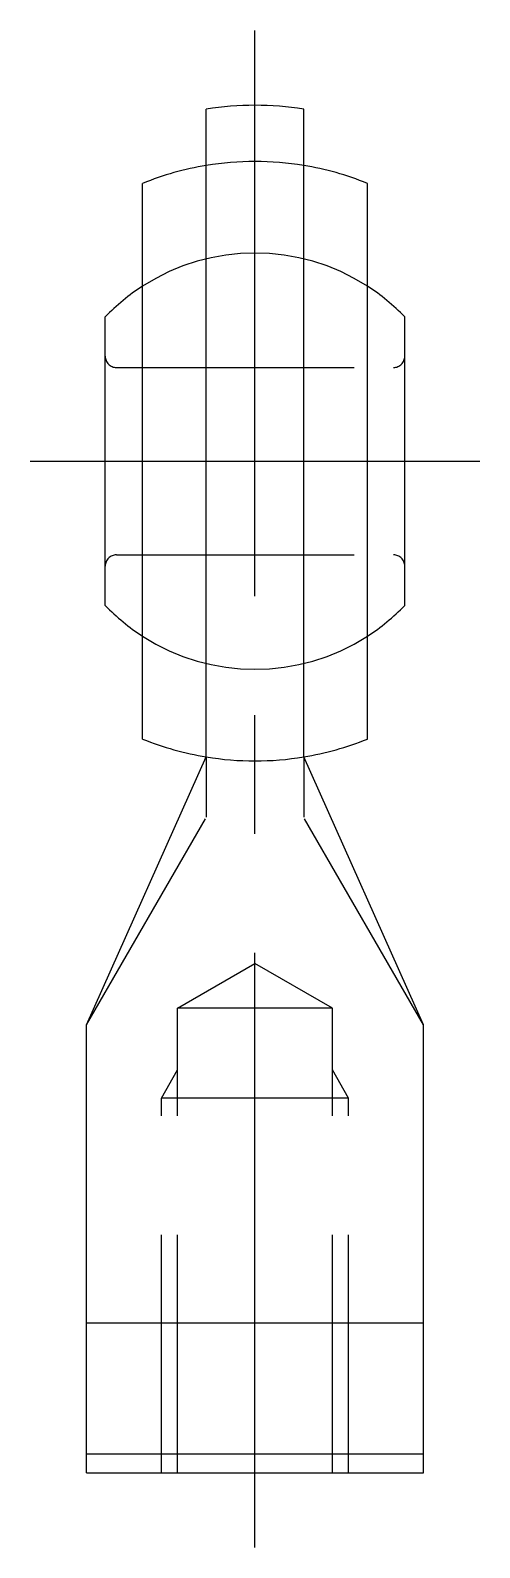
# Model space of a CAD drawing. Extents: x -2 to 75.5, y -8 to 57.
# Drawn here: x 63.5 to 75.5, y 16.52 to 57.02 of the extents above.
import ezdxf

# ---------------------------------------------------------------- set-up
doc = ezdxf.new("R2010")
doc.units = 0
doc.header["$LTSCALE"] = 0.5
doc.linetypes.add('CENTER', pattern=[50.8, 31.75, -6.35, 6.35, -6.35])
doc.linetypes.add('DASHED', pattern=[19.05, 12.7, -6.35])
doc.layers.get('0').update_dxf_attribs({"linetype": 'CONTINUOUS'})
doc.layers.add('CENTER', color=1, linetype='CENTER')

msp = doc.modelspace()

# ---------------------------------------------------------------- linework, layer by layer
at = {"color": 7, "linetype": 'CONTINUOUS'}
for p, q in [((68.2, 37.625), (68.2, 54.913)), ((70.8, 37.625), (70.8, 54.913)), ((66.5, 38.103), (66.5, 52.935)), ((72.5, 38.103), (72.5, 52.935)), ((65.5, 41.669), (65.5, 49.369)), ((73.5, 41.669), (73.5, 49.369)), ((65, 30.476), (68.2, 37.625)), ((74, 30.476), (70.8, 37.625)), ((65, 18.519), (65, 30.476)), ((74, 18.519), (74, 30.476)), ((65, 22.519), (74, 22.519)), ((65, 19.019), (74, 19.019)), ((65, 18.519), (74, 18.519))]:
    msp.add_line(p, q, dxfattribs=at)
at = {"color": 3, "linetype": 'DASHED'}
for p, q in [((65.8, 48.019), (73.2, 48.019)), ((65.8, 43.019), (73.2, 43.019)), ((68.2, 37.625), (68.2, 36.019)), ((70.8, 37.625), (70.8, 36.019)), ((65, 30.476), (68.2, 36.019)), ((74, 30.476), (70.8, 36.019)), ((67.433, 30.919), (69.5, 32.112)), ((71.567, 30.919), (69.5, 32.112)), ((67.433, 18.519), (67.433, 30.919)), ((71.567, 30.919), (67.433, 30.919)), ((71.567, 18.519), (71.567, 30.919)), ((67, 28.519), (67.433, 29.269)), ((72, 28.519), (71.567, 29.269)), ((67, 18.519), (67, 28.519)), ((72, 28.519), (67, 28.519)), ((72, 18.519), (72, 28.519))]:
    msp.add_line(p, q, dxfattribs=at)
at = {"color": 7, "linetype": 'CONTINUOUS'}
for centre, radius, start, end in [((69.5, 47.019), 8, 80.648, 99.352), ((69.5, 45.519), 8, 99.352, 112.0243), ((69.5, 45.519), 8, 67.9757, 80.648), ((69.5, 45.529), 5.545, 122.7564, 136.1723), ((69.5, 45.529), 5.545, 43.8277, 57.2436), ((69.5, 45.509), 5.545, 223.8277, 237.2436), ((69.5, 45.509), 5.545, 302.7564, 316.1723), ((69.5, 45.519), 8, 247.9757, 260.648), ((69.5, 45.519), 8, 279.352, 292.0243)]:
    msp.add_arc(centre, radius, start, end, dxfattribs=at)
at = {"color": 3, "linetype": 'DASHED'}
for centre, radius, start, end in [((69.5, 45.519), 8, 80.648, 99.352), ((69.5, 45.529), 5.545, 57.2436, 122.7564), ((65.8, 48.319), 0.3, 180, 270), ((73.2, 48.319), 0.3, 270, 0), ((65.8, 42.719), 0.3, 90, 180), ((73.2, 42.719), 0.3, 0, 90), ((69.5, 45.509), 5.545, 237.2436, 302.7564), ((69.5, 45.519), 8, 260.648, 279.352)]:
    msp.add_arc(centre, radius, start, end, dxfattribs=at)
at = {"layer": 'CENTER', "color": 1, "linetype": 'CENTER'}
for p, q in [((69.5, 16.519), (69.5, 57.019)), ((63.5, 45.519), (75.5, 45.519))]:
    msp.add_line(p, q, dxfattribs=at)

doc.saveas('drawing.dxf')
